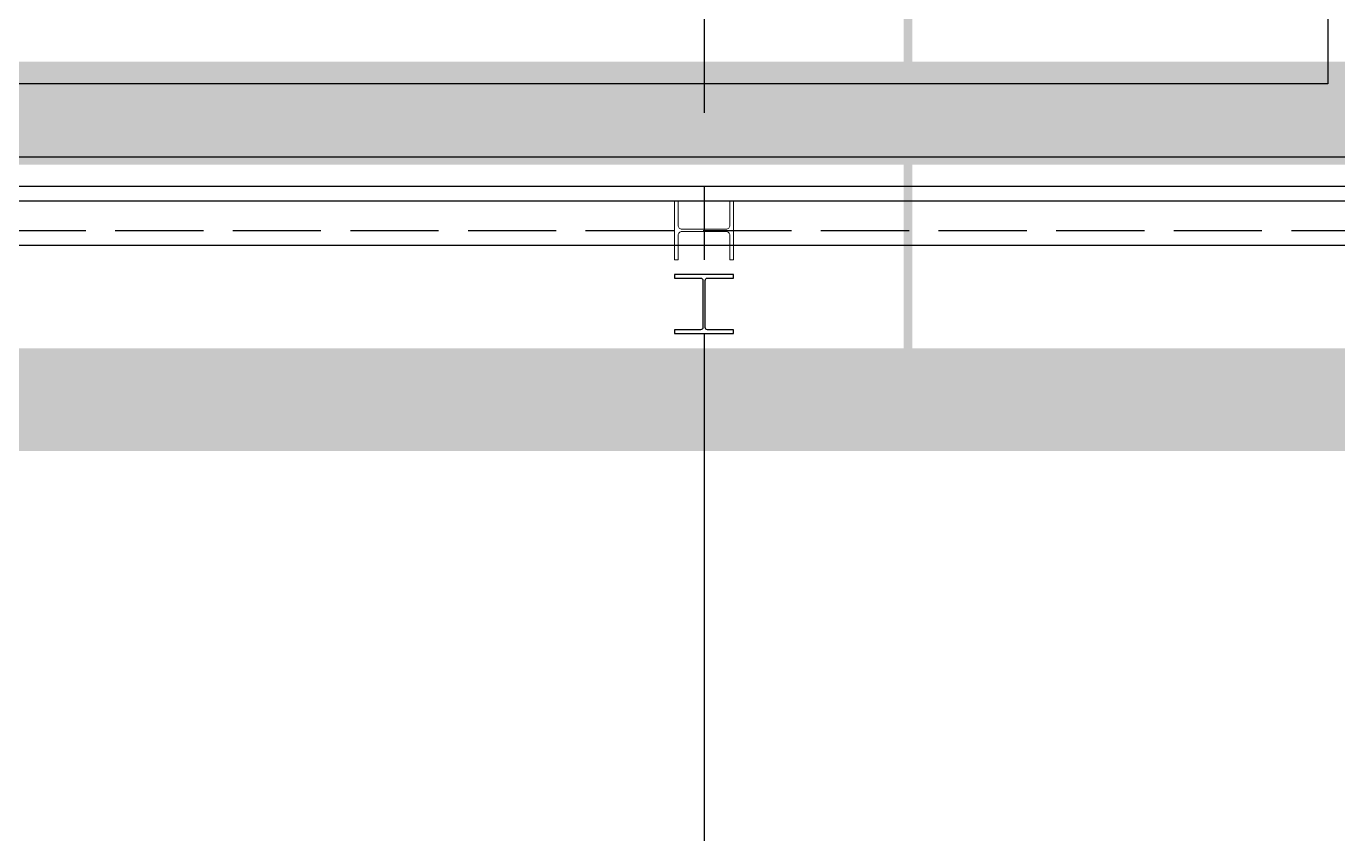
# Model space of a CAD drawing. Extents: x -3080 to 28500, y -1326 to 31609.
# Drawn here: x 19929.5 to 20375.5, y 1664.9 to 1939.4 of the extents above; entities that cross this region are included whole.
import ezdxf

# ---------------------------------------------------------------- set-up
doc = ezdxf.new("R2010")
doc.units = 0
doc.header["$LTSCALE"] = 100
doc.linetypes.add('X-S-FAB-L05$0$COL-CEN-LIN', pattern=[3.25, 2.5, -0.25, 0.25, -0.25])
doc.linetypes.add('X-S-FAB-L05$0$HIDDEN', pattern=[0.4, 0.3, -0.1])
for name, color, linetype in [('0-xref', 8, 'Continuous'), ('188K-SM-03-F05-ARCH-PA-Y2257103$0$K-岩棉 2hr 3.5-非抗', 53, 'Continuous'), ('188K-SM-03-F05-MECH-DCC-Y2257103$0$00_AC_CHS_20℃', 3, 'Continuous'), ('188K-SM-03-F05-MECH-DCC-Y2257103$0$00_閥站分組', 1, 'Continuous'), ('188K-SM-07-F10-MECH-CR PIPE-Y2257103$0$00_AC_CHS_12℃', 4, 'Continuous'), ('188K-SM-07-F10-MECH-CR PIPE-Y2257103$0$00_AC_CHS_20℃', 3, 'Continuous'), ('188K-SM-07-F10-MECH-CR PIPE-Y2257103$0$00_閥站分組', 1, 'Continuous'), ('X-S-FAB-L05$0$0-stc', 8, 'Continuous'), ('X-S-FAB-L05$0$BLOCK', 8, 'Continuous'), ('X-S-FAB-L05$0$CCL', 8, 'X-S-FAB-L05$0$COL-CEN-LIN'), ('X-S-FAB-L05$0$COL-S', 8, 'Continuous'), ('X-S-FAB-L05$0$HID(UP)', 8, 'X-S-FAB-L05$0$HIDDEN'), ('X-S-FAB-L05$0$S-鋼柱', 8, 'Continuous'), ('X-S-FAB-L05$0$WALL-DR', 8, 'Continuous')]:
    doc.layers.add(name, color=color, linetype=linetype)

# ---------------------------------------------------------------- blocks, each defined once
blk = doc.blocks.new('X-S-FAB-L05$0$FAB2-L05')
at = {"layer": 'X-S-FAB-L05$0$CCL'}
blk.add_line((-6000, 11005), (-6000, 0), dxfattribs=at)
blk = doc.blocks.new('*U64')
blk.add_lwpolyline([(0, 0.5), (4.239, 0.5), (4.547, 0.09), (4.547, 0.3), (4.547, 0.818), (4.789, 0.5, 0.234256), (4.789, 0.5), (9.093, 0.5)], format="xyb")
blk = doc.blocks.new('X-S-FAB-L05')
at = {"layer": 'X-S-FAB-L05$0$COL-S', "color": 2, "lineweight": 0, "ltscale": 10, "flags": 128}
blk.add_lwpolyline([(20170, 1880), (20168.8, 1880), (20168.8, 1871.7, -0.4142136), (20167.5, 1870.4), (20152.5, 1870.4, -0.4142136), (20151.2, 1871.7), (20151.2, 1880), (20150, 1880), (20150, 1860), (20151.2, 1860), (20151.2, 1868.3, -0.4142136), (20152.5, 1869.6), (20167.5, 1869.6, -0.4142136), (20168.8, 1868.3), (20168.8, 1860), (20170, 1860)], format="xyb", close=True, dxfattribs=at)
at = {"layer": 'X-S-FAB-L05$0$HID(UP)'}
blk.add_line((19759.737, 1870), (24305, 1870), dxfattribs=at)
at = {"layer": 'X-S-FAB-L05$0$S-鋼柱'}
blk.add_lwpolyline([(20150, 1835), (20170, 1835), (20170, 1836.2), (20161.2, 1836.2, -0.4142136), (20160.4, 1837), (20160.4, 1853, -0.4142136), (20161.2, 1853.8), (20170, 1853.8), (20170, 1855), (20150, 1855), (20150, 1853.8), (20158.8, 1853.8, -0.4142136), (20159.6, 1853), (20159.6, 1837, -0.4142136), (20158.8, 1836.2), (20150, 1836.2)], format="xyb", close=True, dxfattribs=at)
at = {"layer": 'X-S-FAB-L05$0$WALL-DR'}
for p, q in [((16745, 1880), (24310, 1880)), ((19762.624, 1865), (24310, 1865))]:
    blk.add_line(p, q, dxfattribs=at)
at = {"layer": 'X-S-FAB-L05$0$0-stc', "xscale": 40.00000000000001, "yscale": 40.00000000000001, "zscale": 40.00000000000001, "rotation": 299.9999911101247}
blk.add_blockref('*U64', (19742.417, 1860), dxfattribs=at)
at = {"layer": 'X-S-FAB-L05$0$BLOCK'}
blk.add_blockref('X-S-FAB-L05$0$FAB2-L05', (26160, -720), dxfattribs=at)
blk = doc.blocks.new('188K-SM-03-F05-ARCH-PA-Y2257103')
at = {"layer": '188K-SM-03-F05-ARCH-PA-Y2257103$0$K-岩棉 2hr 3.5-非抗'}
for p, q in [((16745, 1895, 0), (24300, 1895, 0)), ((16745, 1885, 0), (24300, 1885))]:
    blk.add_line(p, q, dxfattribs=at)
blk = doc.blocks.new('188K-SM-03-F05-MECH-DCC-Y2257103')
at = {"layer": '188K-SM-03-F05-MECH-DCC-Y2257103$0$00_AC_CHS_20℃', "ltscale": 1000, "const_width": 3, "elevation": 0}
blk.add_lwpolyline([(20229.38, 1873.32), (20229.38, 2368.7)], dxfattribs=at)
at = {"layer": '188K-SM-03-F05-MECH-DCC-Y2257103$0$00_閥站分組', "ltscale": 1000, "elevation": 0}
blk.add_lwpolyline([(19479.21, 2444.61), (20372.17, 2444.61), (20372.17, 1919.84), (19479.21, 1919.84)], close=True, dxfattribs=at)
blk = doc.blocks.new('188K-SM-07-F10-MECH-CR PIPE-Y2257103')
at = {"layer": '188K-SM-07-F10-MECH-CR PIPE-Y2257103$0$00_AC_CHS_12℃', "ltscale": 1000, "const_width": 35}
blk.add_lwpolyline([(1863.885, 112.877), (12844.042, 112.877), (12844.042, -152.494), (15041.321, -152.494), (15041.321, 85.834), (16672.641, 85.834), (16672.641, 1909.873), (24026.171, 1909.873)], dxfattribs=at)
at = {"layer": '188K-SM-07-F10-MECH-CR PIPE-Y2257103$0$00_AC_CHS_20℃', "ltscale": 1000, "const_width": 3, "elevation": 0}
blk.add_lwpolyline([(20229.382, 1812.454), (20229.382, 2368.696)], dxfattribs=at)
at = {"layer": '188K-SM-07-F10-MECH-CR PIPE-Y2257103$0$00_AC_CHS_20℃', "ltscale": 1000, "const_width": 35}
blk.add_lwpolyline([(1863.885, 63.55), (12780.714, 65.58), (12782.797, -201.709), (15093.572, -202.093), (15101.312, 29.205), (16720.194, 27.785), (16720.194, 1812.454), (24026.171, 1812.454)], dxfattribs=at)
at = {"layer": '188K-SM-07-F10-MECH-CR PIPE-Y2257103$0$00_閥站分組', "ltscale": 1000, "elevation": 0}
blk.add_lwpolyline([(19479.21, 2444.611), (20372.166, 2444.611), (20372.166, 1919.843), (19479.21, 1919.843)], close=True, dxfattribs=at)

msp = doc.modelspace()

# ---------------------------------------------------------------- block references
at = {"layer": '0-xref'}
for name in ['X-S-FAB-L05', '188K-SM-03-F05-MECH-DCC-Y2257103', '188K-SM-03-F05-ARCH-PA-Y2257103']:
    msp.add_blockref(name, (0, 0), dxfattribs=at)

# ---------------------------------------------------------------- next in the draw order: block references
msp.add_blockref('188K-SM-07-F10-MECH-CR PIPE-Y2257103', (0, 0), dxfattribs=at)

doc.saveas('drawing.dxf')
